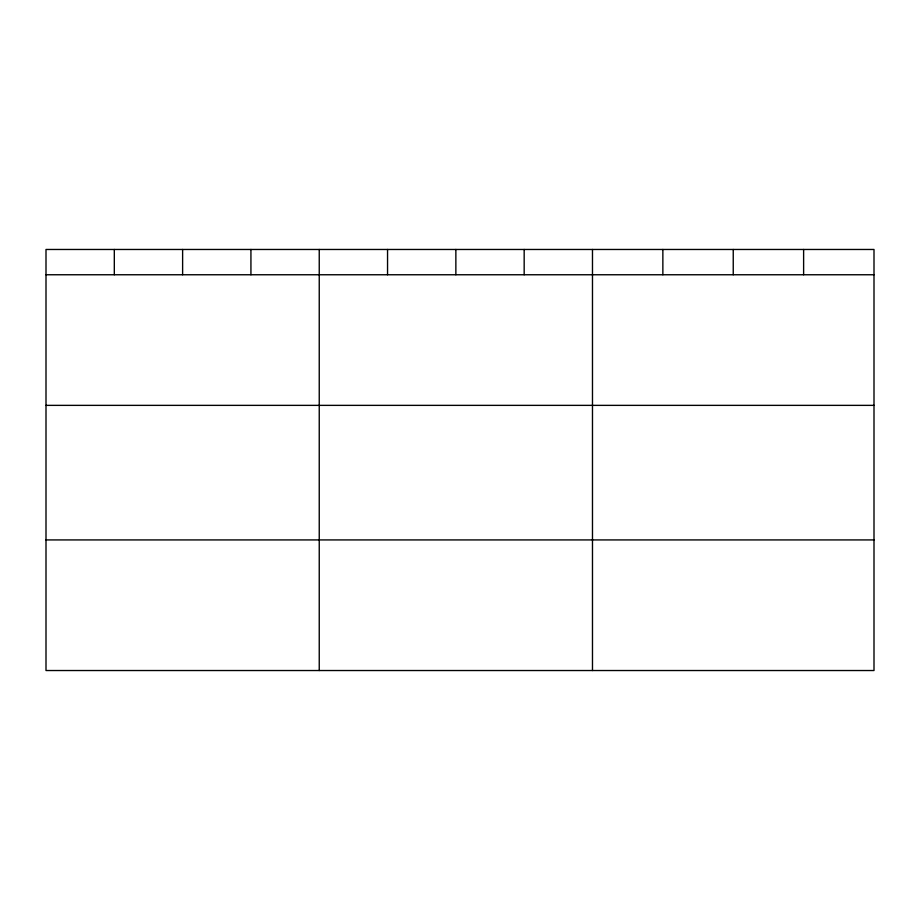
<?xml version="1.0" encoding="UTF-8"?>
<svg xmlns="http://www.w3.org/2000/svg" width="920" height="920" viewBox="0 0 920 920"><rect width="100%" height="100%" fill="white"/><g stroke="black" fill="none" stroke-linecap="round" stroke-linejoin="round"><path stroke-width="1.38" d="M874 405.363L874 249.469L46 249.469L46 670.53L874 670.53L874 405.363L46 405.363M46 274.758L874 274.758M46 539.925L874 539.925M803.62 249.469L803.62 274.758M733.24 249.469L733.24 274.758M662.86 249.469L662.86 274.758M592.48 249.469L592.48 670.53M524.17 249.469L524.17 274.758M455.86 249.469L455.86 274.758M387.55 249.469L387.55 274.758M319.24 249.469L319.24 670.53M250.93 249.469L250.93 274.758M182.62 249.469L182.62 274.758M114.31 249.469L114.31 274.758"/></g></svg>
